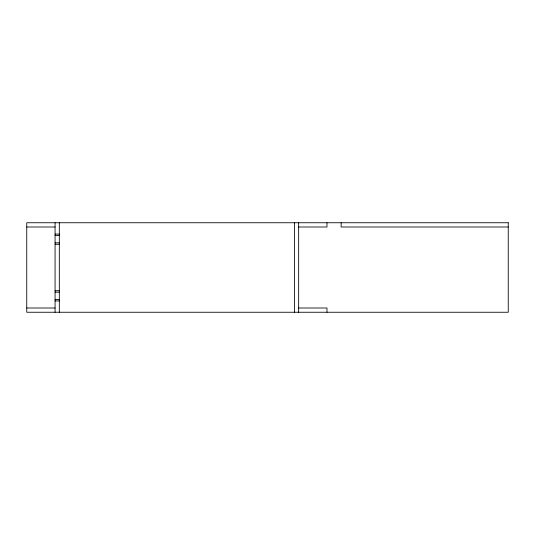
<?xml version="1.0" encoding="UTF-8"?>
<svg xmlns="http://www.w3.org/2000/svg" width="535" height="535" viewBox="0 0 535 535"><rect width="100%" height="100%" fill="white"/><g stroke="black" fill="none" stroke-linecap="round" stroke-linejoin="round"><path stroke-width="0.8" d="M26.75 227L55.072 227M298.657 227L326.979 227L326.979 222.747M508.25 227L341.143 227L341.143 222.747M55.072 234.076L59.325 234.076M55.072 235.494L59.325 235.494M55.072 242.857L59.325 242.857M55.072 244.274L59.325 244.274M55.072 290.726L59.325 290.726M55.072 292.143L59.325 292.143M55.072 299.506L59.325 299.506M55.072 300.924L59.325 300.924M26.75 307.999L55.072 307.999M298.657 307.999L326.979 307.999L326.979 312.253M298.657 222.747L298.657 312.253M294.411 222.747L294.411 312.253M59.325 222.747L59.325 312.253M55.072 222.747L55.072 312.253M508.25 222.747L26.75 222.747L26.75 312.253L508.25 312.253L508.25 222.747"/></g></svg>
